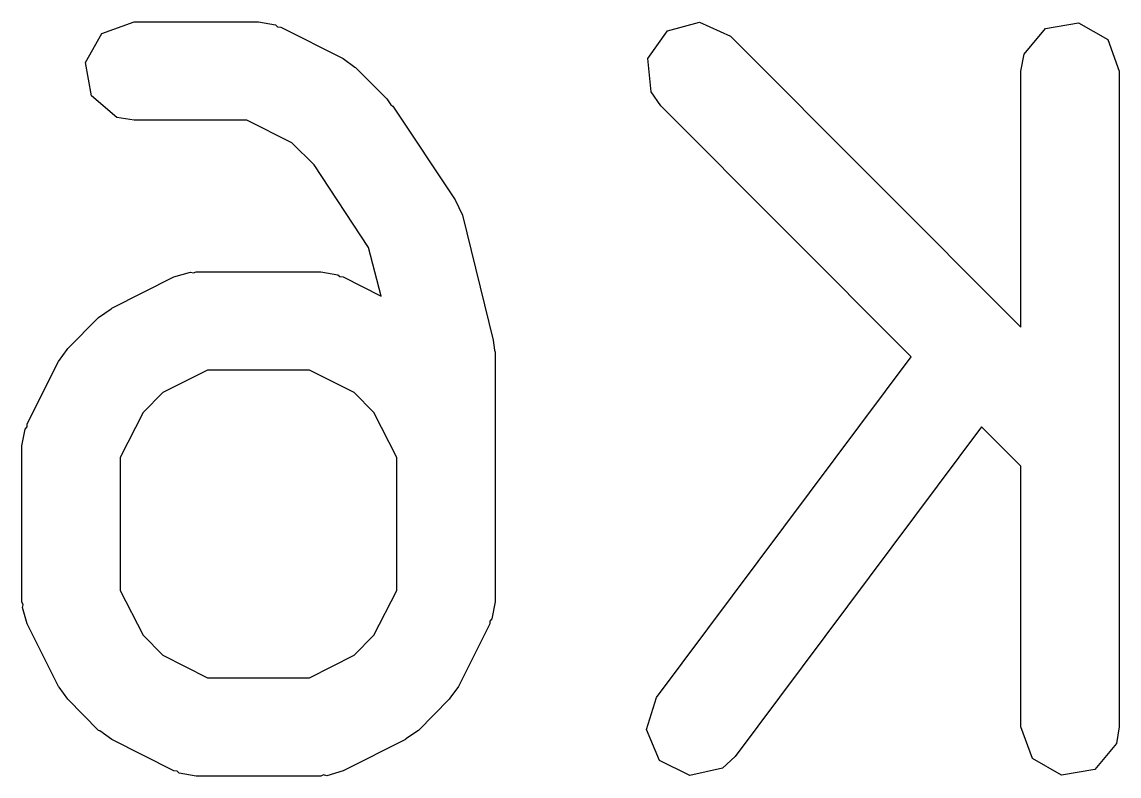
# Model space of a CAD drawing. Extents: x 129 to 198.8, y -112.3 to -31.2.
# Drawn here: x 196.639 to 198.313, y -63.202 to -62.052 of the extents above; entities that cross this region are included whole.
import ezdxf

# ---------------------------------------------------------------- set-up
doc = ezdxf.new("R2010")
doc.units = 0
doc.layers.add('BLACK', color=7, linetype='CONTINUOUS')

msp = doc.modelspace()

# ---------------------------------------------------------------- linework, layer by layer
at = {"layer": 'BLACK', "linetype": 'CONTINUOUS'}
for p, q in [((196.761, -62.0699), (196.81, -62.0524)), ((196.81, -62.0524), (197, -62.0524)), ((197, -62.0524), (197.026, -62.0569)), ((197.624, -62.0659), (197.673, -62.0527)), ((197.673, -62.0527), (197.72, -62.0743)), ((198.201, -62.0624), (198.251, -62.0535)), ((198.251, -62.0535), (198.296, -62.0792)), ((196.736, -62.1144), (196.761, -62.0699)), ((197.026, -62.0569), (197.029, -62.0598)), ((197.029, -62.0598), (197.034, -62.0603)), ((197.034, -62.0603), (197.129, -62.1079)), ((197.594, -62.108), (197.624, -62.0659)), ((198.168, -62.1017), (198.201, -62.0624)), ((197.72, -62.0743), (198.163, -62.5177)), ((198.296, -62.0792), (198.313, -62.1274)), ((198.163, -62.1274), (198.168, -62.1017)), ((196.745, -62.1649), (196.736, -62.1144)), ((197.129, -62.1079), (197.147, -62.1213)), ((197.147, -62.1213), (197.148, -62.122)), ((197.148, -62.122), (197.196, -62.1696)), ((197.599, -62.1591), (197.594, -62.108)), ((198.163, -62.5177), (198.163, -62.1274)), ((198.313, -62.1274), (198.313, -63.1274)), ((196.784, -62.1979), (196.745, -62.1649)), ((197.196, -62.1696), (197.202, -62.1789)), ((197.614, -62.1804), (197.599, -62.1591)), ((197.202, -62.1789), (197.205, -62.181)), ((197.205, -62.181), (197.3, -62.3239)), ((197.996, -62.563), (197.614, -62.1804)), ((196.81, -62.2024), (196.784, -62.1979)), ((196.982, -62.2024), (196.81, -62.2024)), ((197.051, -62.2366), (196.982, -62.2024)), ((197.085, -62.2704), (197.051, -62.2366)), ((197.168, -62.3963), (197.085, -62.2704)), ((197.3, -62.3239), (197.311, -62.3469)), ((197.311, -62.3469), (197.311, -62.3473)), ((197.311, -62.3473), (197.358, -62.5378)), ((197.187, -62.4704), (197.168, -62.3963)), ((196.871, -62.4413), (196.896, -62.4338)), ((196.896, -62.4338), (196.901, -62.4349)), ((196.901, -62.4349), (196.905, -62.4333)), ((196.905, -62.4333), (197.095, -62.4333)), ((197.095, -62.4333), (197.121, -62.4379)), ((197.121, -62.4379), (197.124, -62.4407)), ((196.776, -62.4889), (196.871, -62.4413)), ((197.124, -62.4407), (197.129, -62.4413)), ((197.129, -62.4413), (197.187, -62.4704)), ((196.756, -62.5029), (196.775, -62.4901)), ((196.775, -62.4901), (196.776, -62.4889)), ((196.709, -62.5505), (196.756, -62.5029)), ((197.358, -62.5378), (197.36, -62.5527)), ((196.695, -62.57), (196.708, -62.552)), ((196.708, -62.552), (196.709, -62.5505)), ((197.36, -62.5527), (197.361, -62.556)), ((197.361, -62.556), (197.361, -62.9369)), ((196.647, -62.6653), (196.695, -62.57)), ((197.607, -63.0824), (197.996, -62.563)), ((196.922, -62.5833), (196.854, -62.6176)), ((197.078, -62.5833), (196.922, -62.5833)), ((197.146, -62.6176), (197.078, -62.5833)), ((196.854, -62.6176), (196.824, -62.648)), ((197.176, -62.648), (197.146, -62.6176)), ((196.824, -62.648), (196.789, -62.7165)), ((197.211, -62.7165), (197.176, -62.648)), ((196.639, -62.6988), (196.644, -62.6732)), ((196.644, -62.6732), (196.647, -62.6697)), ((196.647, -62.6697), (196.647, -62.6653)), ((198.103, -62.6701), (197.727, -63.1724)), ((198.163, -62.7299), (198.103, -62.6701)), ((196.639, -62.9369), (196.639, -62.6988)), ((196.789, -62.7165), (196.789, -62.9192)), ((197.211, -62.9192), (197.211, -62.7165)), ((198.163, -63.1274), (198.163, -62.7299)), ((196.789, -62.9192), (196.824, -62.9877)), ((197.176, -62.9877), (197.211, -62.9192)), ((196.641, -62.9411), (196.639, -62.9369)), ((196.64, -62.9455), (196.641, -62.9411)), ((197.361, -62.9369), (197.356, -62.9626)), ((196.647, -62.9704), (196.64, -62.9455)), ((196.695, -63.0657), (196.647, -62.9704)), ((197.353, -62.9704), (197.305, -63.0657)), ((197.356, -62.9626), (197.353, -62.966)), ((197.353, -62.966), (197.353, -62.9704)), ((196.824, -62.9877), (196.854, -63.0181)), ((197.146, -63.0181), (197.176, -62.9877)), ((196.854, -63.0181), (196.922, -63.0524)), ((197.078, -63.0524), (197.146, -63.0181)), ((196.922, -63.0524), (197.078, -63.0524)), ((196.696, -63.0668), (196.695, -63.0657)), ((196.709, -63.0852), (196.696, -63.0668)), ((197.305, -63.0657), (197.292, -63.0837)), ((196.756, -63.1328), (196.709, -63.0852)), ((197.291, -63.0852), (197.244, -63.1328)), ((197.292, -63.0837), (197.291, -63.0852)), ((197.592, -63.1315), (197.607, -63.0824)), ((196.758, -63.1335), (196.756, -63.1328)), ((196.776, -63.1468), (196.758, -63.1335)), ((197.244, -63.1328), (197.225, -63.1457)), ((197.612, -63.1787), (197.592, -63.1315)), ((198.181, -63.1756), (198.163, -63.1274)), ((198.313, -63.1274), (198.309, -63.153)), ((196.871, -63.1945), (196.776, -63.1468)), ((197.224, -63.1468), (197.129, -63.1945)), ((197.225, -63.1457), (197.224, -63.1468)), ((198.309, -63.153), (198.276, -63.1923)), ((197.727, -63.1724), (197.708, -63.1902)), ((198.225, -63.2012), (198.181, -63.1756)), ((197.658, -63.2018), (197.612, -63.1787)), ((197.708, -63.1902), (197.658, -63.2018)), ((198.276, -63.1923), (198.225, -63.2012)), ((196.876, -63.195), (196.871, -63.1945)), ((196.879, -63.1979), (196.876, -63.195)), ((196.905, -63.2024), (196.879, -63.1979)), ((197.095, -63.2024), (196.905, -63.2024)), ((197.099, -63.2008), (197.095, -63.2024)), ((197.104, -63.2019), (197.099, -63.2008)), ((197.129, -63.1945), (197.104, -63.2019))]:
    msp.add_line(p, q, dxfattribs=at)

doc.saveas('drawing.dxf')
